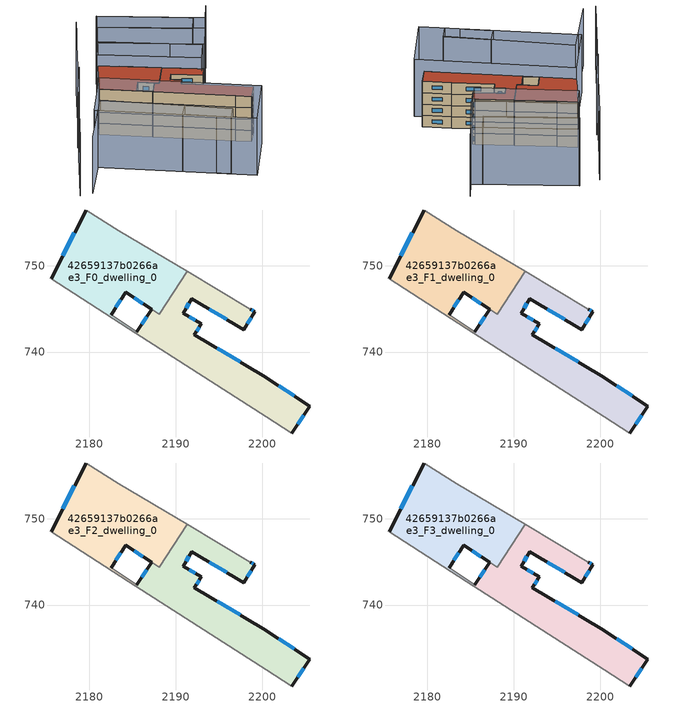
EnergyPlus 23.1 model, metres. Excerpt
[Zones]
42659137b0266ae3_F0_dwelling_0
 floor ground (EU_floor_Construction): 2191.31,749.37 2188.1,744.38 2184.18,746.94 2182.51,744.35 2185.5,742.38 2185.38,742.21 2175.57,748.51 2179.6,756.47 2183.42,754.08 z0
 wall outside (EU_wall_Construction): 2182.51,744.35 2184.18,746.94 2187.19,744.97 / 2179.6,756.47 2175.57,748.51 z0:3
 wall adiabatic (EU_wall_Construction): 2175.57,748.51 2185.38,742.21 2185.5,742.38 2182.51,744.35 / 2191.31,749.37 2183.42,754.08 2179.6,756.47 z0:3
 wall to 42659137b0266ae3_F0_dwelling_1 (EU_wall_Construction): 2187.19,744.97 2188.1,744.38 2191.31,749.37 z0:3
 window (EU_Window_Construction): 2183.07,745.22 2183.63,746.08 / 2178.26,753.82 2176.92,751.17 / 2185.19,746.29 2186.19,745.63 z1:2
42659137b0266ae3_F0_dwelling_1
 floor ground (EU_floor_Construction): 2199.15,744.67 2197.89,742.58 2191.87,746.19 2190.86,744.52 2192.98,743.26 2192.17,742.03 2200.17,737.28 2205.53,733.74 2203.47,730.62 2200.47,732.51 2185.38,742.21 2185.5,742.38 2187.19,744.97 2188.1,744.38 2191.31,749.37 2198.62,744.99 z0
 wall outside (EU_wall_Construction): 2203.47,730.62 2205.53,733.74 2200.17,737.28 2192.17,742.03 2192.98,743.26 2190.86,744.52 2191.87,746.19 2197.89,742.58 2199.15,744.67 2198.62,744.99 / 2187.19,744.97 2185.5,742.38 z0:3
 wall adiabatic (EU_wall_Construction): 2185.5,742.38 2185.38,742.21 2200.47,732.51 2203.47,730.62 / 2198.62,744.99 2191.31,749.37 z0:3
 window (EU_Window_Construction): 2192.44,742.44 2192.71,742.85 / 2197.51,738.87 2194.84,740.45 / 2203.75,734.92 2201.96,736.1 / 2204.16,731.66 2204.85,732.7 / 2186.63,744.11 2186.07,743.25 / 2198.98,744.78 2198.8,744.88 / 2198.31,743.28 2198.73,743.97 / 2193.88,744.99 2195.89,743.79 / 2191.2,745.08 2191.54,745.64 / 2192.28,743.68 2191.57,744.1 z1:2
42659137b0266ae3_F1_dwelling_0
 floor to 42659137b0266ae3_F0_dwelling_0 (EU_floor_Construction): 2191.31,749.37 2188.1,744.38 2184.18,746.94 2182.51,744.35 2185.5,742.38 2185.38,742.21 2175.57,748.51 2179.6,756.47 2183.42,754.08 z3
 wall outside (EU_wall_Construction): 2182.51,744.35 2184.18,746.94 2187.19,744.97 / 2179.6,756.47 2175.57,748.51 z3:6
 wall adiabatic (EU_wall_Construction): 2175.57,748.51 2185.38,742.21 2185.5,742.38 2182.51,744.35 / 2191.31,749.37 2183.42,754.08 2179.6,756.47 z3:6
 wall to 42659137b0266ae3_F1_dwelling_1 (EU_wall_Construction): 2187.19,744.97 2188.1,744.38 2191.31,749.37 z3:6
 window (EU_Window_Construction): 2183.07,745.22 2183.63,746.08 / 2178.26,753.82 2176.92,751.17 / 2185.19,746.29 2186.19,745.63 z4:5
42659137b0266ae3_F1_dwelling_1
 floor to 42659137b0266ae3_F0_dwelling_1 (EU_floor_Construction): 2199.15,744.67 2197.89,742.58 2191.87,746.19 2190.86,744.52 2192.98,743.26 2192.17,742.03 2200.17,737.28 2205.53,733.74 2203.47,730.62 2200.47,732.51 2185.38,742.21 2185.5,742.38 2187.19,744.97 2188.1,744.38 2191.31,749.37 2198.62,744.99 z3
 wall outside (EU_wall_Construction): 2203.47,730.62 2205.53,733.74 2200.17,737.28 2192.17,742.03 2192.98,743.26 2190.86,744.52 2191.87,746.19 2197.89,742.58 2199.15,744.67 2198.62,744.99 / 2187.19,744.97 2185.5,742.38 z3:6
 wall adiabatic (EU_wall_Construction): 2185.5,742.38 2185.38,742.21 2200.47,732.51 2203.47,730.62 / 2198.62,744.99 2191.31,749.37 z3:6
 window (EU_Window_Construction): 2192.44,742.44 2192.71,742.85 / 2197.51,738.87 2194.84,740.45 / 2203.75,734.92 2201.96,736.1 / 2204.16,731.66 2204.85,732.7 / 2186.63,744.11 2186.07,743.25 / 2198.98,744.78 2198.8,744.88 / 2198.31,743.28 2198.73,743.97 / 2193.88,744.99 2195.89,743.79 / 2191.2,745.08 2191.54,745.64 / 2192.28,743.68 2191.57,744.1 z4:5
42659137b0266ae3_F2_dwelling_0
 floor to 42659137b0266ae3_F1_dwelling_0 (EU_floor_Construction): 2191.31,749.37 2188.1,744.38 2184.18,746.94 2182.51,744.35 2185.5,742.38 2185.38,742.21 2175.57,748.51 2179.6,756.47 2183.42,754.08 z6
 wall outside (EU_wall_Construction): 2182.51,744.35 2184.18,746.94 2187.19,744.97 / 2179.6,756.47 2175.57,748.51 z6:9
 wall adiabatic (EU_wall_Construction): 2175.57,748.51 2185.38,742.21 2185.5,742.38 2182.51,744.35 / 2191.31,749.37 2183.42,754.08 2179.6,756.47 z6:9
 wall to 42659137b0266ae3_F2_dwelling_1 (EU_wall_Construction): 2187.19,744.97 2188.1,744.38 2191.31,749.37 z6:9
 window (EU_Window_Construction): 2183.07,745.22 2183.63,746.08 / 2178.26,753.82 2176.92,751.17 / 2185.19,746.29 2186.19,745.63 z7:8
42659137b0266ae3_F2_dwelling_1
 floor to 42659137b0266ae3_F1_dwelling_1 (EU_floor_Construction): 2199.15,744.67 2197.89,742.58 2191.87,746.19 2190.86,744.52 2192.98,743.26 2192.17,742.03 2200.17,737.28 2205.53,733.74 2203.47,730.62 2200.47,732.51 2185.38,742.21 2185.5,742.38 2187.19,744.97 2188.1,744.38 2191.31,749.37 2198.62,744.99 z6
 wall outside (EU_wall_Construction): 2203.47,730.62 2205.53,733.74 2200.17,737.28 2192.17,742.03 2192.98,743.26 2190.86,744.52 2191.87,746.19 2197.89,742.58 2199.15,744.67 2198.62,744.99 / 2187.19,744.97 2185.5,742.38 z6:9
 wall adiabatic (EU_wall_Construction): 2185.5,742.38 2185.38,742.21 2200.47,732.51 2203.47,730.62 / 2198.62,744.99 2191.31,749.37 z6:9
 window (EU_Window_Construction): 2192.44,742.44 2192.71,742.85 / 2197.51,738.87 2194.84,740.45 / 2203.75,734.92 2201.96,736.1 / 2204.16,731.66 2204.85,732.7 / 2186.63,744.11 2186.07,743.25 / 2198.98,744.78 2198.8,744.88 / 2198.31,743.28 2198.73,743.97 / 2193.88,744.99 2195.89,743.79 / 2191.2,745.08 2191.54,745.64 / 2192.28,743.68 2191.57,744.1 z7:8
42659137b0266ae3_F3_dwelling_0
 floor to 42659137b0266ae3_F2_dwelling_0 (EU_floor_Construction): 2191.31,749.37 2188.1,744.38 2184.18,746.94 2182.51,744.35 2185.5,742.38 2185.38,742.21 2175.57,748.51 2179.6,756.47 2183.42,754.08 z9
 wall outside (EU_wall_Construction): 2182.51,744.35 2184.18,746.94 2187.19,744.97 / 2179.6,756.47 2175.57,748.51 z9:12
 wall adiabatic (EU_wall_Construction): 2175.57,748.51 2185.38,742.21 2185.5,742.38 2182.51,744.35 / 2191.31,749.37 2183.42,754.08 2179.6,756.47 z9:12
 wall to 42659137b0266ae3_F3_dwelling_1 (EU_wall_Construction): 2187.19,744.97 2188.1,744.38 2191.31,749.37 z9:12
 window (EU_Window_Construction): 2183.07,745.22 2183.63,746.08 / 2178.26,753.82 2176.92,751.17 / 2185.19,746.29 2186.19,745.63 z10:11
 roof outside (EU_roof_Construction): 2188.1,744.38 2191.31,749.37 2183.42,754.08 2179.6,756.47 2175.57,748.51 2185.38,742.21 2185.5,742.38 2182.51,744.35 2184.18,746.94 z12
42659137b0266ae3_F3_dwelling_1
 floor to 42659137b0266ae3_F2_dwelling_1 (EU_floor_Construction): 2199.15,744.67 2197.89,742.58 2191.87,746.19 2190.86,744.52 2192.98,743.26 2192.17,742.03 2200.17,737.28 2205.53,733.74 2203.47,730.62 2200.47,732.51 2185.38,742.21 2185.5,742.38 2187.19,744.97 2188.1,744.38 2191.31,749.37 2198.62,744.99 z9
 wall outside (EU_wall_Construction): 2203.47,730.62 2205.53,733.74 2200.17,737.28 2192.17,742.03 2192.98,743.26 2190.86,744.52 2191.87,746.19 2197.89,742.58 2199.15,744.67 2198.62,744.99 / 2187.19,744.97 2185.5,742.38 z9:12
 wall adiabatic (EU_wall_Construction): 2185.5,742.38 2185.38,742.21 2200.47,732.51 2203.47,730.62 / 2198.62,744.99 2191.31,749.37 z9:12
 window (EU_Window_Construction): 2192.44,742.44 2192.71,742.85 / 2197.51,738.87 2194.84,740.45 / 2203.75,734.92 2201.96,736.1 / 2204.16,731.66 2204.85,732.7 / 2186.63,744.11 2186.07,743.25 / 2198.98,744.78 2198.8,744.88 / 2198.31,743.28 2198.73,743.97 / 2193.88,744.99 2195.89,743.79 / 2191.2,745.08 2191.54,745.64 / 2192.28,743.68 2191.57,744.1 z10:11
 roof outside (EU_roof_Construction): 2203.47,730.62 2205.53,733.74 2200.17,737.28 2192.17,742.03 2192.98,743.26 2190.86,744.52 2191.87,746.19 2197.89,742.58 2199.15,744.67 2198.62,744.99 2191.31,749.37 2188.1,744.38 2187.19,744.97 2185.5,742.38 2185.38,742.21 2200.47,732.51 z12
shading: 2163.97,729.7 2171.83,741.09 / 2171.83,741.09 2195.49,724.78 / 2163.73,735.11 2161.1,730.15 / 2167.77,743.25 2163.63,735.11 / 2170.64,748.98 2167.71,743.24 / 2173.68,754.1 2169.21,746.39 / 2208.64,761.58 2206.42,757.69 / 2206.42,757.69 2185.89,769.36 / 2179.09,765.65 2173.38,754.29 / 2180.98,769.32 2179.03,765.46 / 2186.96,730.66 2195.63,724.83 / 2195.63,724.83 2193.8,722.12 / 2193.8,722.12 2185.14,727.95 / 2185.14,727.95 2186.96,730.66 / 2198.56,719.09 2168.95,738.31 / 2168.95,738.31 2175.65,748.63 / 2175.65,748.63 2205.26,729.41 / 2205.26,729.41 2198.56,719.09 / 2198.76,744.91 2179.29,756.56 / 2179.29,756.56 2181.77,760.71 / 2181.77,760.71 2201.24,749.07 / 2201.24,749.07 2198.76,744.91 / 2184.2,765.56 2204.57,754.26 / 2204.57,754.26 2201.7,749.09 / 2201.7,749.09 2181.33,760.39 / 2181.33,760.39 2184.2,765.56 / 2186.07,769.25 2204.14,758.98 / 2204.14,758.98 2202.09,755.37 / 2202.09,755.37 2184.02,765.64 / 2184.02,765.64 2186.07,769.25 z0:15
[Building]
EU S2 Campaign: North Axis=0; Terrain=City; Solar Distribution=FullExterior
[Site:Location]
Bologna: Latitude=44.5; Longitude=11.25; Time Zone=1; Elevation=37
[SizingPeriod:WeatherFileDays]
AnnualSizingPeriod: Begin Month=1; Begin Day of Month=1; End Month=12; End Day of Month=31; Day of Week for Start Day=Monday; Use Weather File Daylight Saving Period=No; Use Weather File Rain and Snow Indicators=No
[MATERIAL]
EU_InternalMass_Material: Roughness=MediumRough; Thickness=0.1; Conductivity=1; Density=1800; Specific Heat=900; Thermal Absorptance=0.9; Solar Absorptance=0.7; Visible Absorptance=0.7
[MATERIAL:NOMASS] Roughness=MediumRough; Thermal Absorptance=0.9; Solar Absorptance=0.7; Visible Absorptance=0.7
Name | Thermal Resistance
EU_wall_NoMass | 0.937881
EU_roof_NoMass | 0.548572
EU_floor_NoMass | 0.71348
[WINDOWMATERIAL:SIMPLEGLAZINGSYSTEM]
EU_Window_SimpleGlazing: UFactor=4.25633; Solar Heat Gain Coefficient=0.85; Visible Transmittance=0.85
[CONSTRUCTION]
EU_wall_Construction: EU_wall_NoMass
EU_roof_Construction: EU_roof_NoMass
EU_floor_Construction: EU_floor_NoMass
EU_Window_Construction: EU_Window_SimpleGlazing
EU_InternalMass_Construction: EU_InternalMass_Material
[ZONE] Type=1; Multiplier=1; Ceiling Height=autocalculate; Floor Area=autocalculate; Part of Total Floor Area=Yes
Name | Volume
42659137b0266ae3_F0_dwelling_0 | 314.174
42659137b0266ae3_F1_dwelling_0; 42659137b0266ae3_F2_dwelling_0; 42659137b0266ae3_F3_dwelling_0 | 314.175
42659137b0266ae3_F0_dwelling_1; 42659137b0266ae3_F1_dwelling_1; 42659137b0266ae3_F2_dwelling_1; 42659137b0266ae3_F3_dwelling_1 | 335.938
[INTERNALMASS] Construction=EU_InternalMass_Construction
Name | Zone or ZoneList | Surface Area
42659137b0266ae3_F0_dwelling_0_EU_InternalMass | 42659137b0266ae3_F0_dwelling_0 | 104.726
42659137b0266ae3_F0_dwelling_1_EU_InternalMass | 42659137b0266ae3_F0_dwelling_1 | 111.985
42659137b0266ae3_F1_dwelling_0_EU_InternalMass | 42659137b0266ae3_F1_dwelling_0 | 104.726
42659137b0266ae3_F1_dwelling_1_EU_InternalMass | 42659137b0266ae3_F1_dwelling_1 | 111.985
42659137b0266ae3_F2_dwelling_0_EU_InternalMass | 42659137b0266ae3_F2_dwelling_0 | 104.726
42659137b0266ae3_F2_dwelling_1_EU_InternalMass | 42659137b0266ae3_F2_dwelling_1 | 111.985
42659137b0266ae3_F3_dwelling_0_EU_InternalMass | 42659137b0266ae3_F3_dwelling_0 | 104.726
42659137b0266ae3_F3_dwelling_1_EU_InternalMass | 42659137b0266ae3_F3_dwelling_1 | 111.985
[OTHEREQUIPMENT] Fuel Type=Electricity; Design Level Calculation Method=Watts/Area; Power per Zone Floor Area=1; Fraction Latent=0; Fraction Radiant=0; Fraction Lost=0; Carbon Dioxide Generation Rate=0; EndUse Subcategory=EU_Step8_InternalGains
Name | Zone or ZoneList or Space or SpaceList | Schedule
EU_Step8_InternalGain_42659137b0266ae3_F0_dwelling_0_f000 | 42659137b0266ae3_F0_dwelling_0 | EU_Step8_GainSchedule_42659137b0266ae3_F0_dwelling_0_f000
EU_Step8_InternalGain_42659137b0266ae3_F0_dwelling_1_f000 | 42659137b0266ae3_F0_dwelling_1 | EU_Step8_GainSchedule_42659137b0266ae3_F0_dwelling_1_f000
EU_Step8_InternalGain_42659137b0266ae3_F1_dwelling_0_f000 | 42659137b0266ae3_F1_dwelling_0 | EU_Step8_GainSchedule_42659137b0266ae3_F1_dwelling_0_f000
EU_Step8_InternalGain_42659137b0266ae3_F1_dwelling_1_f000 | 42659137b0266ae3_F1_dwelling_1 | EU_Step8_GainSchedule_42659137b0266ae3_F1_dwelling_1_f000
EU_Step8_InternalGain_42659137b0266ae3_F2_dwelling_0_f000 | 42659137b0266ae3_F2_dwelling_0 | EU_Step8_GainSchedule_42659137b0266ae3_F2_dwelling_0_f000
EU_Step8_InternalGain_42659137b0266ae3_F2_dwelling_1_f000 | 42659137b0266ae3_F2_dwelling_1 | EU_Step8_GainSchedule_42659137b0266ae3_F2_dwelling_1_f000
EU_Step8_InternalGain_42659137b0266ae3_F3_dwelling_0_f000 | 42659137b0266ae3_F3_dwelling_0 | EU_Step8_GainSchedule_42659137b0266ae3_F3_dwelling_0_f000
EU_Step8_InternalGain_42659137b0266ae3_F3_dwelling_1_f000 | 42659137b0266ae3_F3_dwelling_1 | EU_Step8_GainSchedule_42659137b0266ae3_F3_dwelling_1_f000
[ZONEVENTILATION:DESIGNFLOWRATE] Schedule=EU_AlwaysOn; Design Flow Rate Calculation Method=AirChanges/Hour; Air Changes per Hour=0.687892; Ventilation Type=Natural; Fan Pressure Rise=0; Fan Total Efficiency=1; Constant Term Coefficient=1; Temperature Term Coefficient=0; Velocity Term Coefficient=0; Velocity Squared Term Coefficient=0; Minimum Indoor Temperature=-100; Maximum Indoor Temperature=100; Delta Temperature=-100; Minimum Outdoor Temperature=-100; Maximum Outdoor Temperature=100; Maximum Wind Speed=40
Name | Zone or ZoneList or Space or SpaceList
EU_ConstantAir_42659137b0266ae3_F0_dwelling_0 | 42659137b0266ae3_F0_dwelling_0
EU_ConstantAir_42659137b0266ae3_F0_dwelling_1 | 42659137b0266ae3_F0_dwelling_1
EU_ConstantAir_42659137b0266ae3_F1_dwelling_0 | 42659137b0266ae3_F1_dwelling_0
EU_ConstantAir_42659137b0266ae3_F1_dwelling_1 | 42659137b0266ae3_F1_dwelling_1
EU_ConstantAir_42659137b0266ae3_F2_dwelling_0 | 42659137b0266ae3_F2_dwelling_0
EU_ConstantAir_42659137b0266ae3_F2_dwelling_1 | 42659137b0266ae3_F2_dwelling_1
EU_ConstantAir_42659137b0266ae3_F3_dwelling_0 | 42659137b0266ae3_F3_dwelling_0
EU_ConstantAir_42659137b0266ae3_F3_dwelling_1 | 42659137b0266ae3_F3_dwelling_1
[HVACTEMPLATE:THERMOSTAT] Constant Heating Setpoint=20; Constant Cooling Setpoint=50
EU_HeatOnly_42659137b0266ae3_F0_dwelling_0; EU_HeatOnly_42659137b0266ae3_F0_dwelling_1; EU_HeatOnly_42659137b0266ae3_F1_dwelling_0; EU_HeatOnly_42659137b0266ae3_F1_dwelling_1; EU_HeatOnly_42659137b0266ae3_F2_dwelling_0; EU_HeatOnly_42659137b0266ae3_F2_dwelling_1; EU_HeatOnly_42659137b0266ae3_F3_dwelling_0; EU_HeatOnly_42659137b0266ae3_F3_dwelling_1
[HVACTEMPLATE:ZONE:IDEALLOADSAIRSYSTEM] System Availability Schedule=EU_AlwaysOn; Maximum Heating Supply Air Temperature=50; Minimum Cooling Supply Air Temperature=13; Maximum Heating Supply Air Humidity Ratio=0.0156; Minimum Cooling Supply Air Humidity Ratio=0.0077; Heating Limit=NoLimit; Cooling Limit=NoLimit; Heating Availability Schedule=EU_AlwaysOn; Cooling Availability Schedule=EU_CoolingOff; Dehumidification Control Type=ConstantSensibleHeatRatio; Cooling Sensible Heat Ratio=0.7; Dehumidification Setpoint=60; Humidification Control Type=None; Humidification Setpoint=30; Outdoor Air Method=None; Outdoor Air Flow Rate per Person=0.00944; Outdoor Air Flow Rate per Zone Floor Area=0; Outdoor Air Flow Rate per Zone=0; Demand Controlled Ventilation Type=None; Outdoor Air Economizer Type=NoEconomizer; Heat Recovery Type=None; Sensible Heat Recovery Effectiveness=0.7; Latent Heat Recovery Effectiveness=0.65
Name | Template Thermostat
42659137b0266ae3_F0_dwelling_0 | EU_HeatOnly_42659137b0266ae3_F0_dwelling_0
42659137b0266ae3_F0_dwelling_1 | EU_HeatOnly_42659137b0266ae3_F0_dwelling_1
42659137b0266ae3_F1_dwelling_0 | EU_HeatOnly_42659137b0266ae3_F1_dwelling_0
42659137b0266ae3_F1_dwelling_1 | EU_HeatOnly_42659137b0266ae3_F1_dwelling_1
42659137b0266ae3_F2_dwelling_0 | EU_HeatOnly_42659137b0266ae3_F2_dwelling_0
42659137b0266ae3_F2_dwelling_1 | EU_HeatOnly_42659137b0266ae3_F2_dwelling_1
42659137b0266ae3_F3_dwelling_0 | EU_HeatOnly_42659137b0266ae3_F3_dwelling_0
42659137b0266ae3_F3_dwelling_1 | EU_HeatOnly_42659137b0266ae3_F3_dwelling_1
[SIZING:ZONE] Zone Cooling Design Supply Air Temperature Input Method=SupplyAirTemperature; Zone Cooling Design Supply Air Temperature=13; Zone Heating Design Supply Air Temperature Input Method=SupplyAirTemperature; Zone Heating Design Supply Air Temperature=50; Zone Cooling Design Supply Air Humidity Ratio=0.008; Zone Heating Design Supply Air Humidity Ratio=0.008; Cooling Design Air Flow Method=DesignDay; Cooling Design Air Flow Rate=0; Cooling Minimum Air Flow per Zone Floor Area=0.000762; Cooling Minimum Air Flow=0; Cooling Minimum Air Flow Fraction=0.2; Heating Design Air Flow Method=DesignDay; Heating Design Air Flow Rate=0; Heating Maximum Air Flow per Zone Floor Area=0.002032; Heating Maximum Air Flow=0.141576; Heating Maximum Air Flow Fraction=0.3; Account for Dedicated Outdoor Air System=No; Dedicated Outdoor Air System Control Strategy=NeutralSupplyAir; Dedicated Outdoor Air Low Setpoint Temperature for Design=autosize; Dedicated Outdoor Air High Setpoint Temperature for Design=autosize; Zone Load Sizing Method=Sensible Load Only No Latent Load; Zone Latent Cooling Design Supply Air Humidity Ratio Input Method=HumidityRatioDifference; Zone Cooling Design Supply Air Humidity Ratio Difference=0.005; Zone Latent Heating Design Supply Air Humidity Ratio Input Method=HumidityRatioDifference; Zone Humidification Design Supply Air Humidity Ratio Difference=0.005
42659137b0266ae3_F0_dwelling_0; 42659137b0266ae3_F0_dwelling_1; 42659137b0266ae3_F1_dwelling_0; 42659137b0266ae3_F1_dwelling_1; 42659137b0266ae3_F2_dwelling_0; 42659137b0266ae3_F2_dwelling_1; 42659137b0266ae3_F3_dwelling_0; 42659137b0266ae3_F3_dwelling_1
[SCHEDULE:CONSTANT]
Name | Hourly Value
EU_AlwaysOn | 1
EU_CoolingOff | 0
[SCHEDULE:FILE] Column Number=1; Rows to Skip at Top=0; Number of Hours of Data=8760; Column Separator=Comma; Interpolate to Timestep=No; Minutes per Item=60; Adjust Schedule for Daylight Savings=Yes
Name | File
EU_Step8_GainSchedule_42659137b0266ae3_F0_dwelling_0_f000 | ../../schedules/42659137b0266ae3/42659137b0266ae3_F0_dwelling_0_f000_gain.csv
EU_Step8_GainSchedule_42659137b0266ae3_F0_dwelling_1_f000 | ../../schedules/42659137b0266ae3/42659137b0266ae3_F0_dwelling_1_f000_gain.csv
EU_Step8_GainSchedule_42659137b0266ae3_F1_dwelling_0_f000 | ../../schedules/42659137b0266ae3/42659137b0266ae3_F1_dwelling_0_f000_gain.csv
EU_Step8_GainSchedule_42659137b0266ae3_F1_dwelling_1_f000 | ../../schedules/42659137b0266ae3/42659137b0266ae3_F1_dwelling_1_f000_gain.csv
EU_Step8_GainSchedule_42659137b0266ae3_F2_dwelling_0_f000 | ../../schedules/42659137b0266ae3/42659137b0266ae3_F2_dwelling_0_f000_gain.csv
EU_Step8_GainSchedule_42659137b0266ae3_F2_dwelling_1_f000 | ../../schedules/42659137b0266ae3/42659137b0266ae3_F2_dwelling_1_f000_gain.csv
EU_Step8_GainSchedule_42659137b0266ae3_F3_dwelling_0_f000 | ../../schedules/42659137b0266ae3/42659137b0266ae3_F3_dwelling_0_f000_gain.csv
EU_Step8_GainSchedule_42659137b0266ae3_F3_dwelling_1_f000 | ../../schedules/42659137b0266ae3/42659137b0266ae3_F3_dwelling_1_f000_gain.csv
